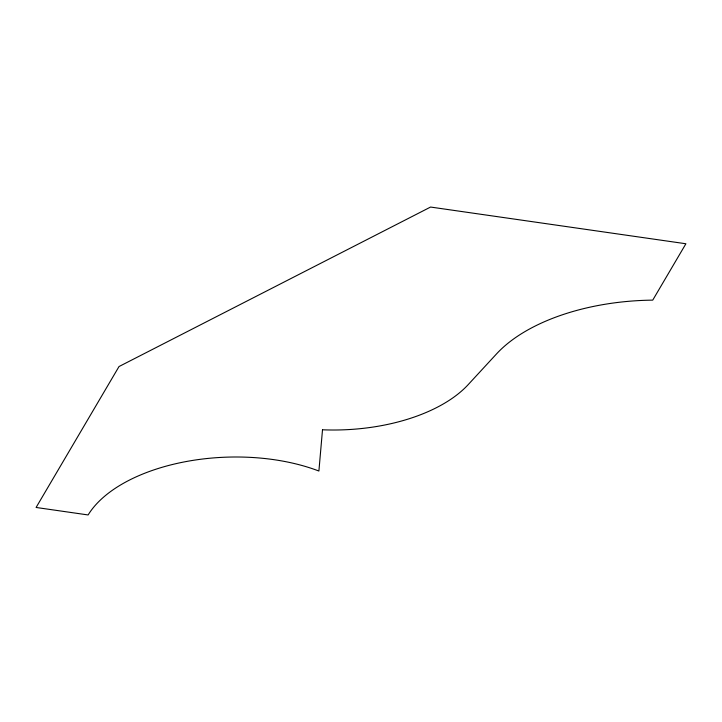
<?xml version="1.0" encoding="UTF-8"?>
<svg xmlns="http://www.w3.org/2000/svg" width="722" height="722" viewBox="0 0 722 722"><rect width="100%" height="100%" fill="white"/><g stroke="black" fill="none" stroke-linecap="round" stroke-linejoin="round"><path stroke-width="1.08" d="M322.508 429.789L318.898 471.033A148.227 78.987 -2.1 0 0 88.129 514.948L36.1 507.467L119.022 366.541L430.574 207.052L685.9 243.756L652.733 300.135A169.372 90.259 -2.1 0 0 496.61 353.825L468.199 384.618A143.146 76.279 -2.1 0 1 322.508 429.789"/></g></svg>
